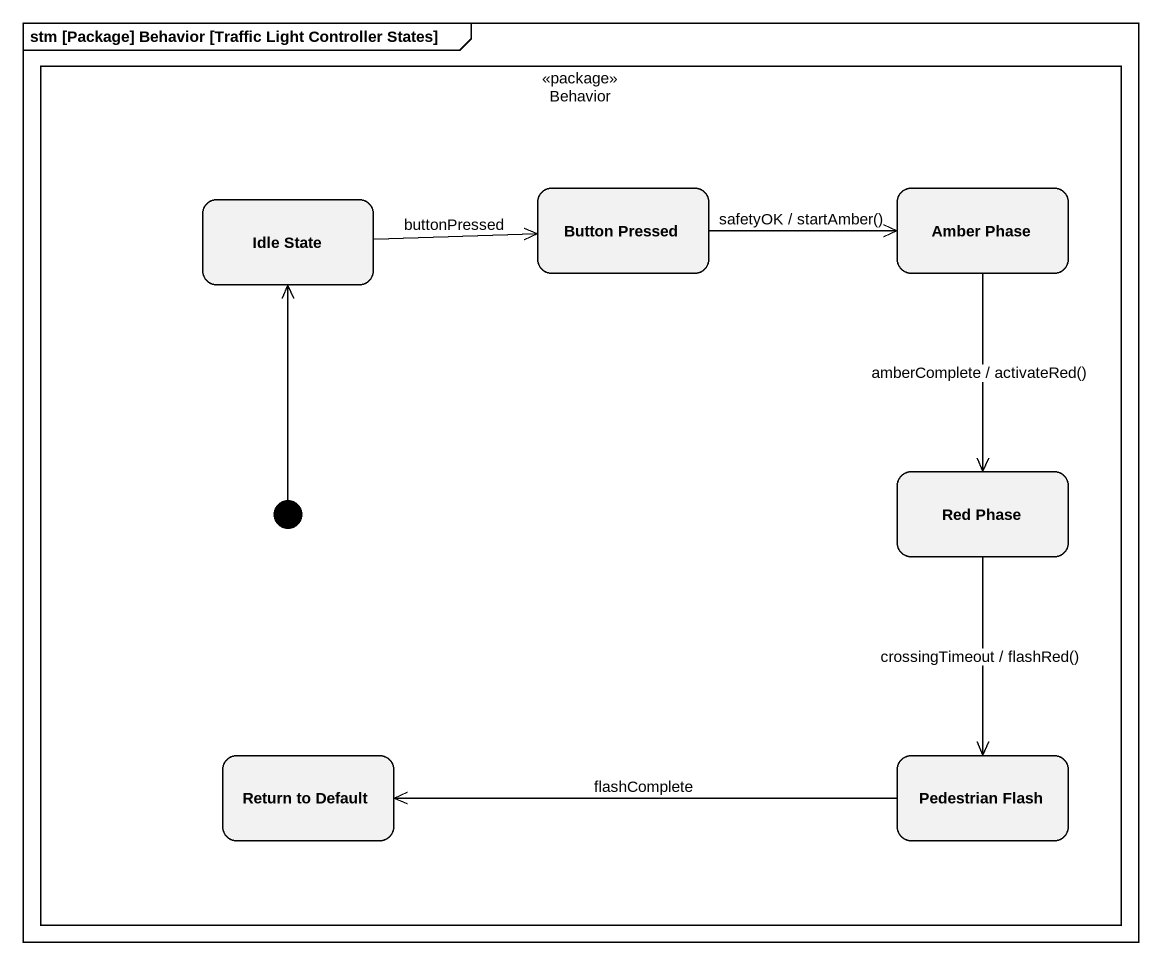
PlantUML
@startuml
mainframe stm [Package] Behavior [Traffic Light Controller States]
hide empty description
state Behavior <<package>> {
  state "Idle State" as Idle_State
  state "Button Pressed" as Button_Pressed
  state "Amber Phase" as Amber_Phase
  state "Red Phase" as Red_Phase
  state "Return to Default" as Return_to_Default
  state "Pedestrian Flash" as Pedestrian_Flash
  [*] -up-> Idle_State
}
Idle_State -right-> Button_Pressed : buttonPressed
Button_Pressed -right-> Amber_Phase : safetyOK / startAmber()
Amber_Phase --> Red_Phase : amberComplete / activateRed()
Red_Phase --> Pedestrian_Flash : crossingTimeout / flashRed()
Pedestrian_Flash -left-> Return_to_Default : flashComplete
@enduml
